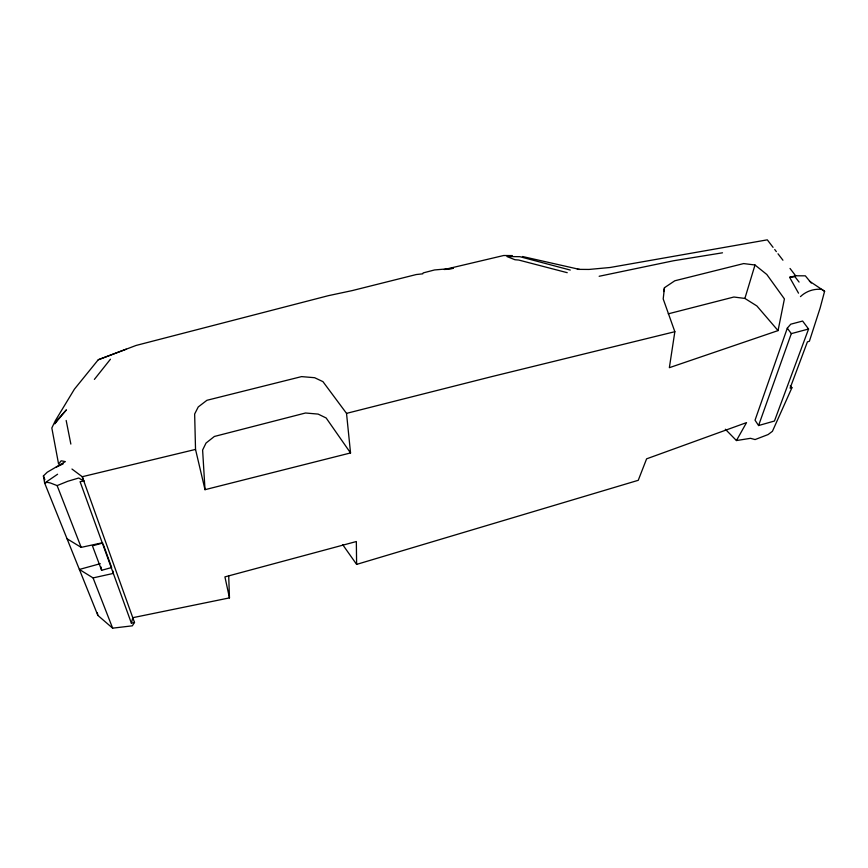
<?xml version="1.0" encoding="UTF-8"?>
<svg xmlns="http://www.w3.org/2000/svg" width="868" height="868" viewBox="0 0 868 868"><rect width="100%" height="100%" fill="white"/><g stroke="black" fill="none" stroke-linecap="round" stroke-linejoin="round"><path stroke-width="1.3" d="M664.487 287.688L663.195 298.939L674.848 331.706L669.358 367.685L778.053 330.599L784.412 298.907L766.813 274.483L754.997 265L743.659 263.579L674.794 280.787L664.487 287.688L663.608 291.539M228.696 575.647L229.467 597.889L132.771 617.69L134.507 622.421L131.404 623.235L132.771 617.69L82.254 476.727L71.957 469.035M809.432 281.134L824.6 291.29L820.141 307.977L809.388 341.254L807.414 341.862L790.097 388.17L791.92 387.736L790.227 385.869M778.053 330.599L756.885 305.959L744.885 298.429L754.997 265M787.309 328.147L755.03 420.199L758.578 425.537L774.451 421.023L808.575 329.015L802.618 321.051L790.737 324.198L787.309 328.147L791.312 333.627L758.578 425.537M791.92 387.736L772.422 431.309L768.104 434.553L755.084 439.566L750.505 438.318L736.444 440.553L725.322 429.226M736.444 440.553L746.523 422.618L646.606 458.836L638.251 480.308L356.618 564.395L342.708 544.67M134.507 622.421L132.348 625.828L112.634 628.161L97.845 615.39L44.648 483.064L43.4 475.946L47.208 472.246L65.339 461.602L61.172 460.789L58.59 464.076L51.83 427.978L55.378 420.633L74.398 389.189L98.268 359.753L136.07 345.453L328.332 295.684L352.213 290.596L416.239 274.548L422.825 273.811M94.384 379.392L110.431 359.222M800.459 296.617C806.177 291.192 813.891 288.567 821.725 289.38L824.6 291.29M57.592 474.232L44.648 483.064L47.197 482.326L50.311 482.955L57.125 485.592L67.737 481.284L78.738 478.018L83.849 481.035L80.073 481.686L131.404 623.235M56.279 467.136L63.169 463.87M98.268 359.753L126.196 349.196M423.096 272.932L434.542 269.948L453.302 268.331L445.599 269.471M102.771 543.01L92.431 545.82L101.621 570.309L111.657 567.531L103.216 544.236M100.265 563.69L79.379 569.451L93.071 577.914L112.634 628.161M791.312 333.627L808.575 329.015M798.517 293.167L789.62 277.326L795.652 275.785L805.33 275.829L811.255 283.022M668.262 313.836L733.894 297.019L744.885 298.429M346.527 413.374L350.542 452.944L205.011 489.682L195.528 449.418L194.649 414.014L198.251 406.94L206.931 400.289L301.554 376.614L314.639 377.71L322.95 381.649L346.527 413.374L491.179 376.755L674.848 331.706M195.528 449.418L82.254 476.727L83.849 481.035M444.34 269.536L503.7 255.507L512.37 255.593M93.071 577.914L113.339 573.412L112.807 570.894M67.042 538.757L81.18 547.372L102.24 542.804M599.159 276.274L673.47 260.769L722.501 252.805M789.62 277.326L794.98 276.74L799.07 282.078M577.35 269.362L589.057 269.438L610.063 267.496L767.312 239.839L773.062 247.347M522.449 256.505L579.672 269.438M567.227 272.682L518.706 260.042L514.974 259.738L506.977 256.548L519.867 256.689L570.265 270.067M790.021 268.451L795.652 275.785M774.712 249.496L776.35 251.633M777.999 253.781L782.936 260.216M350.542 452.944L326.151 417.975L318.122 414.09L305.503 413.005L214.374 436.463L206.042 443.038L202.613 450.025L205.011 489.682M43.4 475.946L44.908 479.711M57.125 485.592L81.18 547.372M229.467 597.889L224.921 576.884L356.336 541.534L356.618 564.395M100.938 566.891L101.621 570.309M66.174 420.459L70.85 444.08M97.325 612.743L97.845 615.39M57.646 419.483L54.76 423.823L66.424 409.848L57.646 419.483"/></g></svg>
